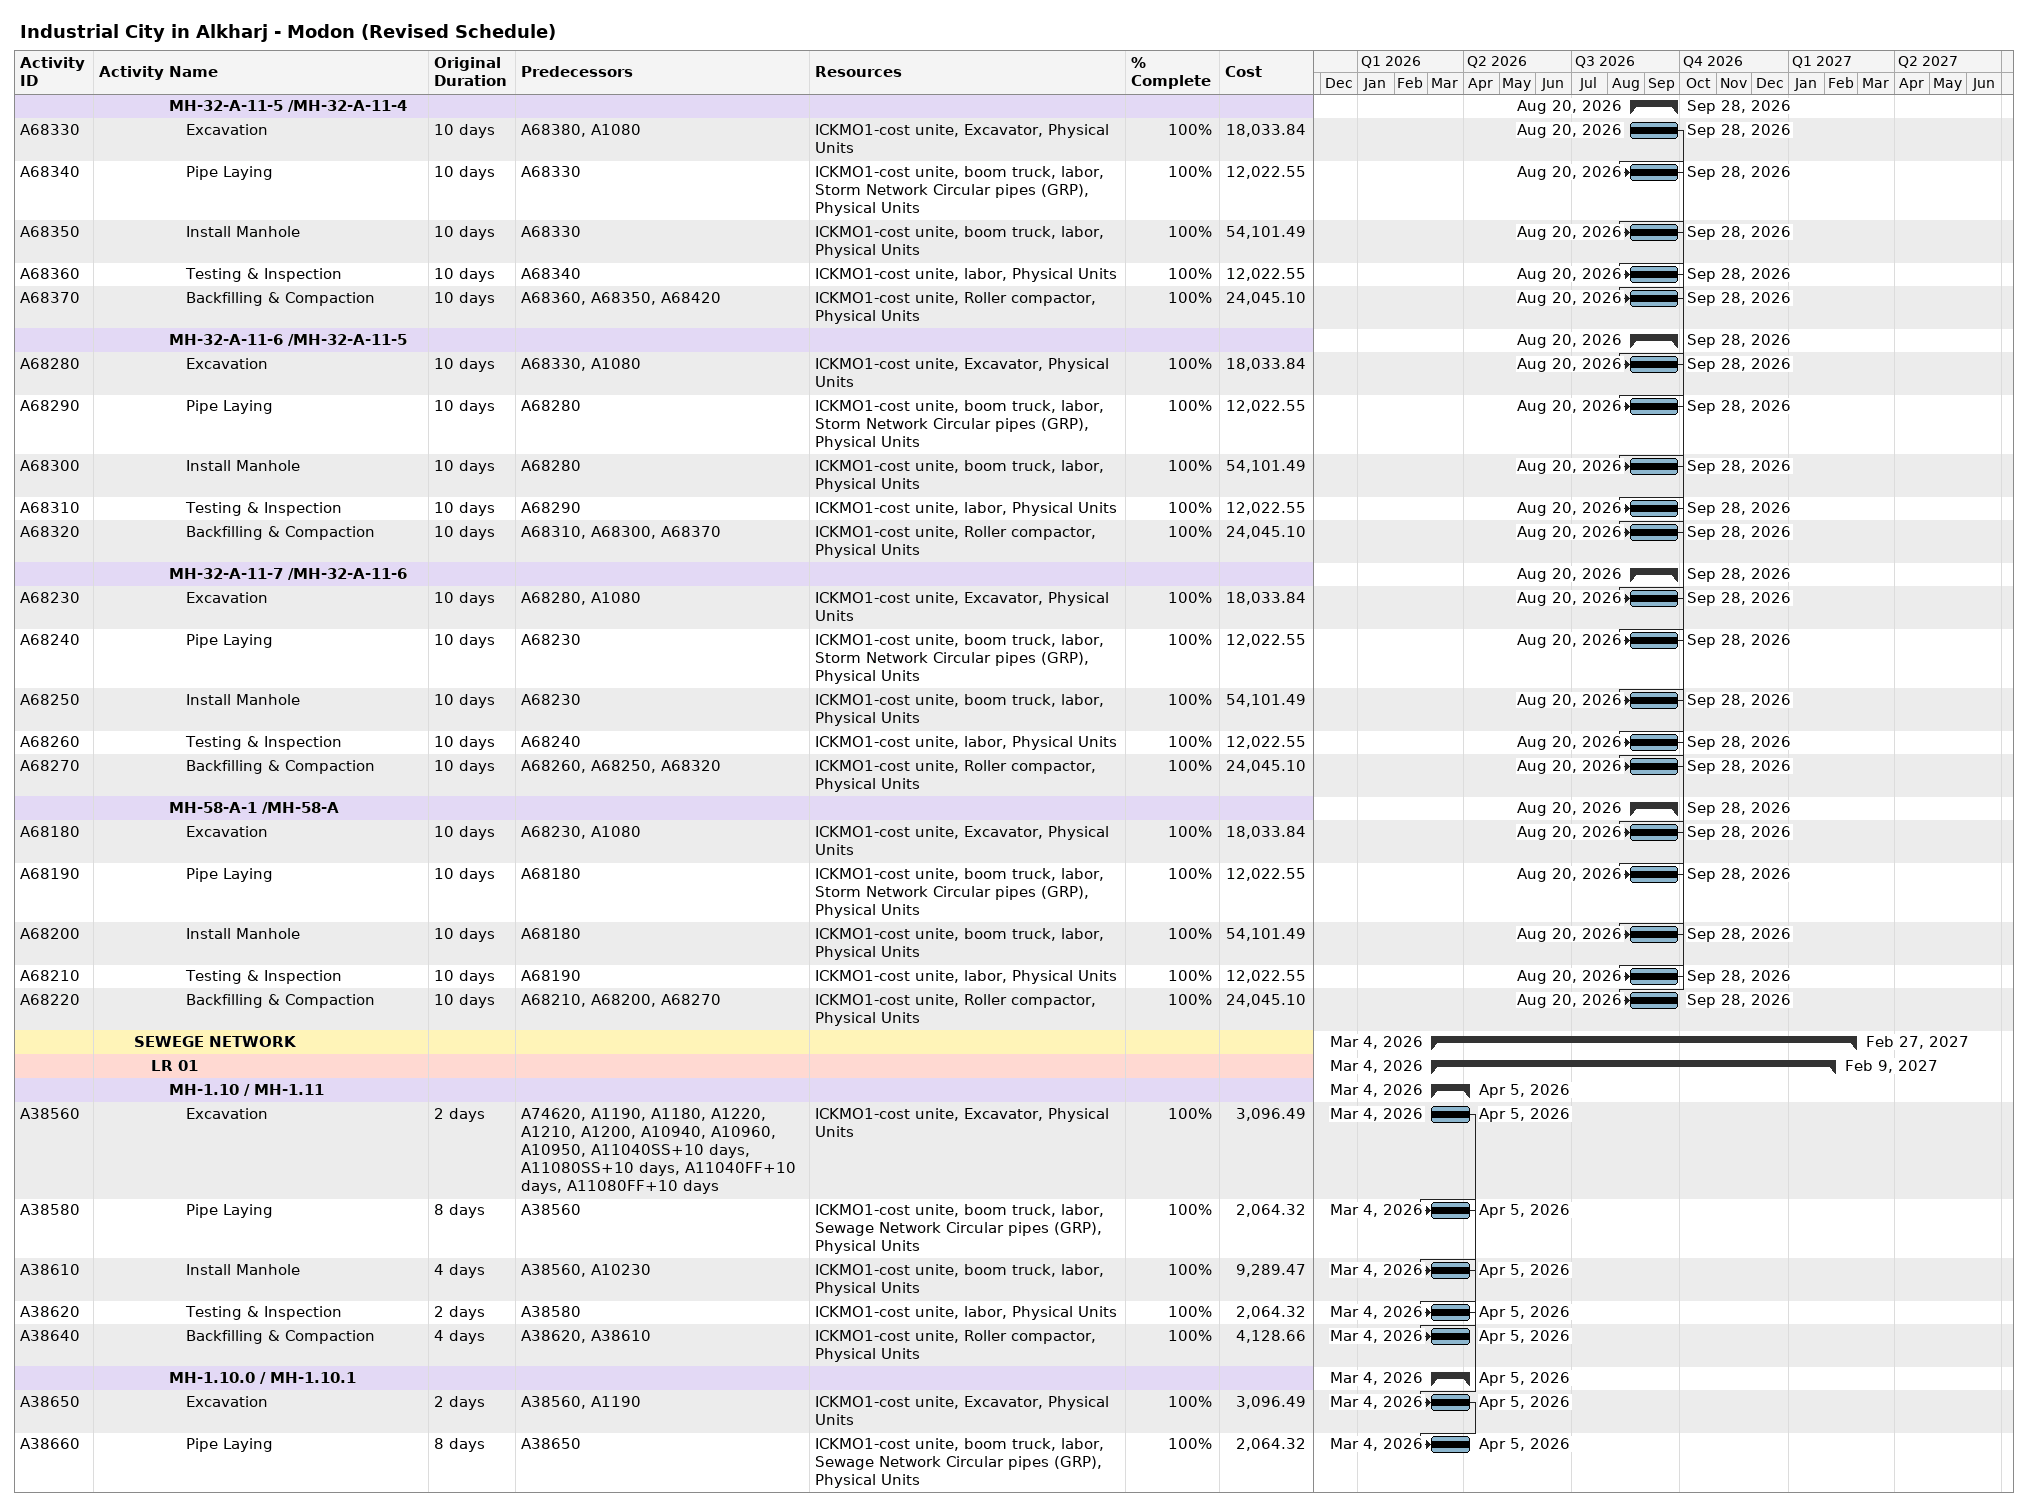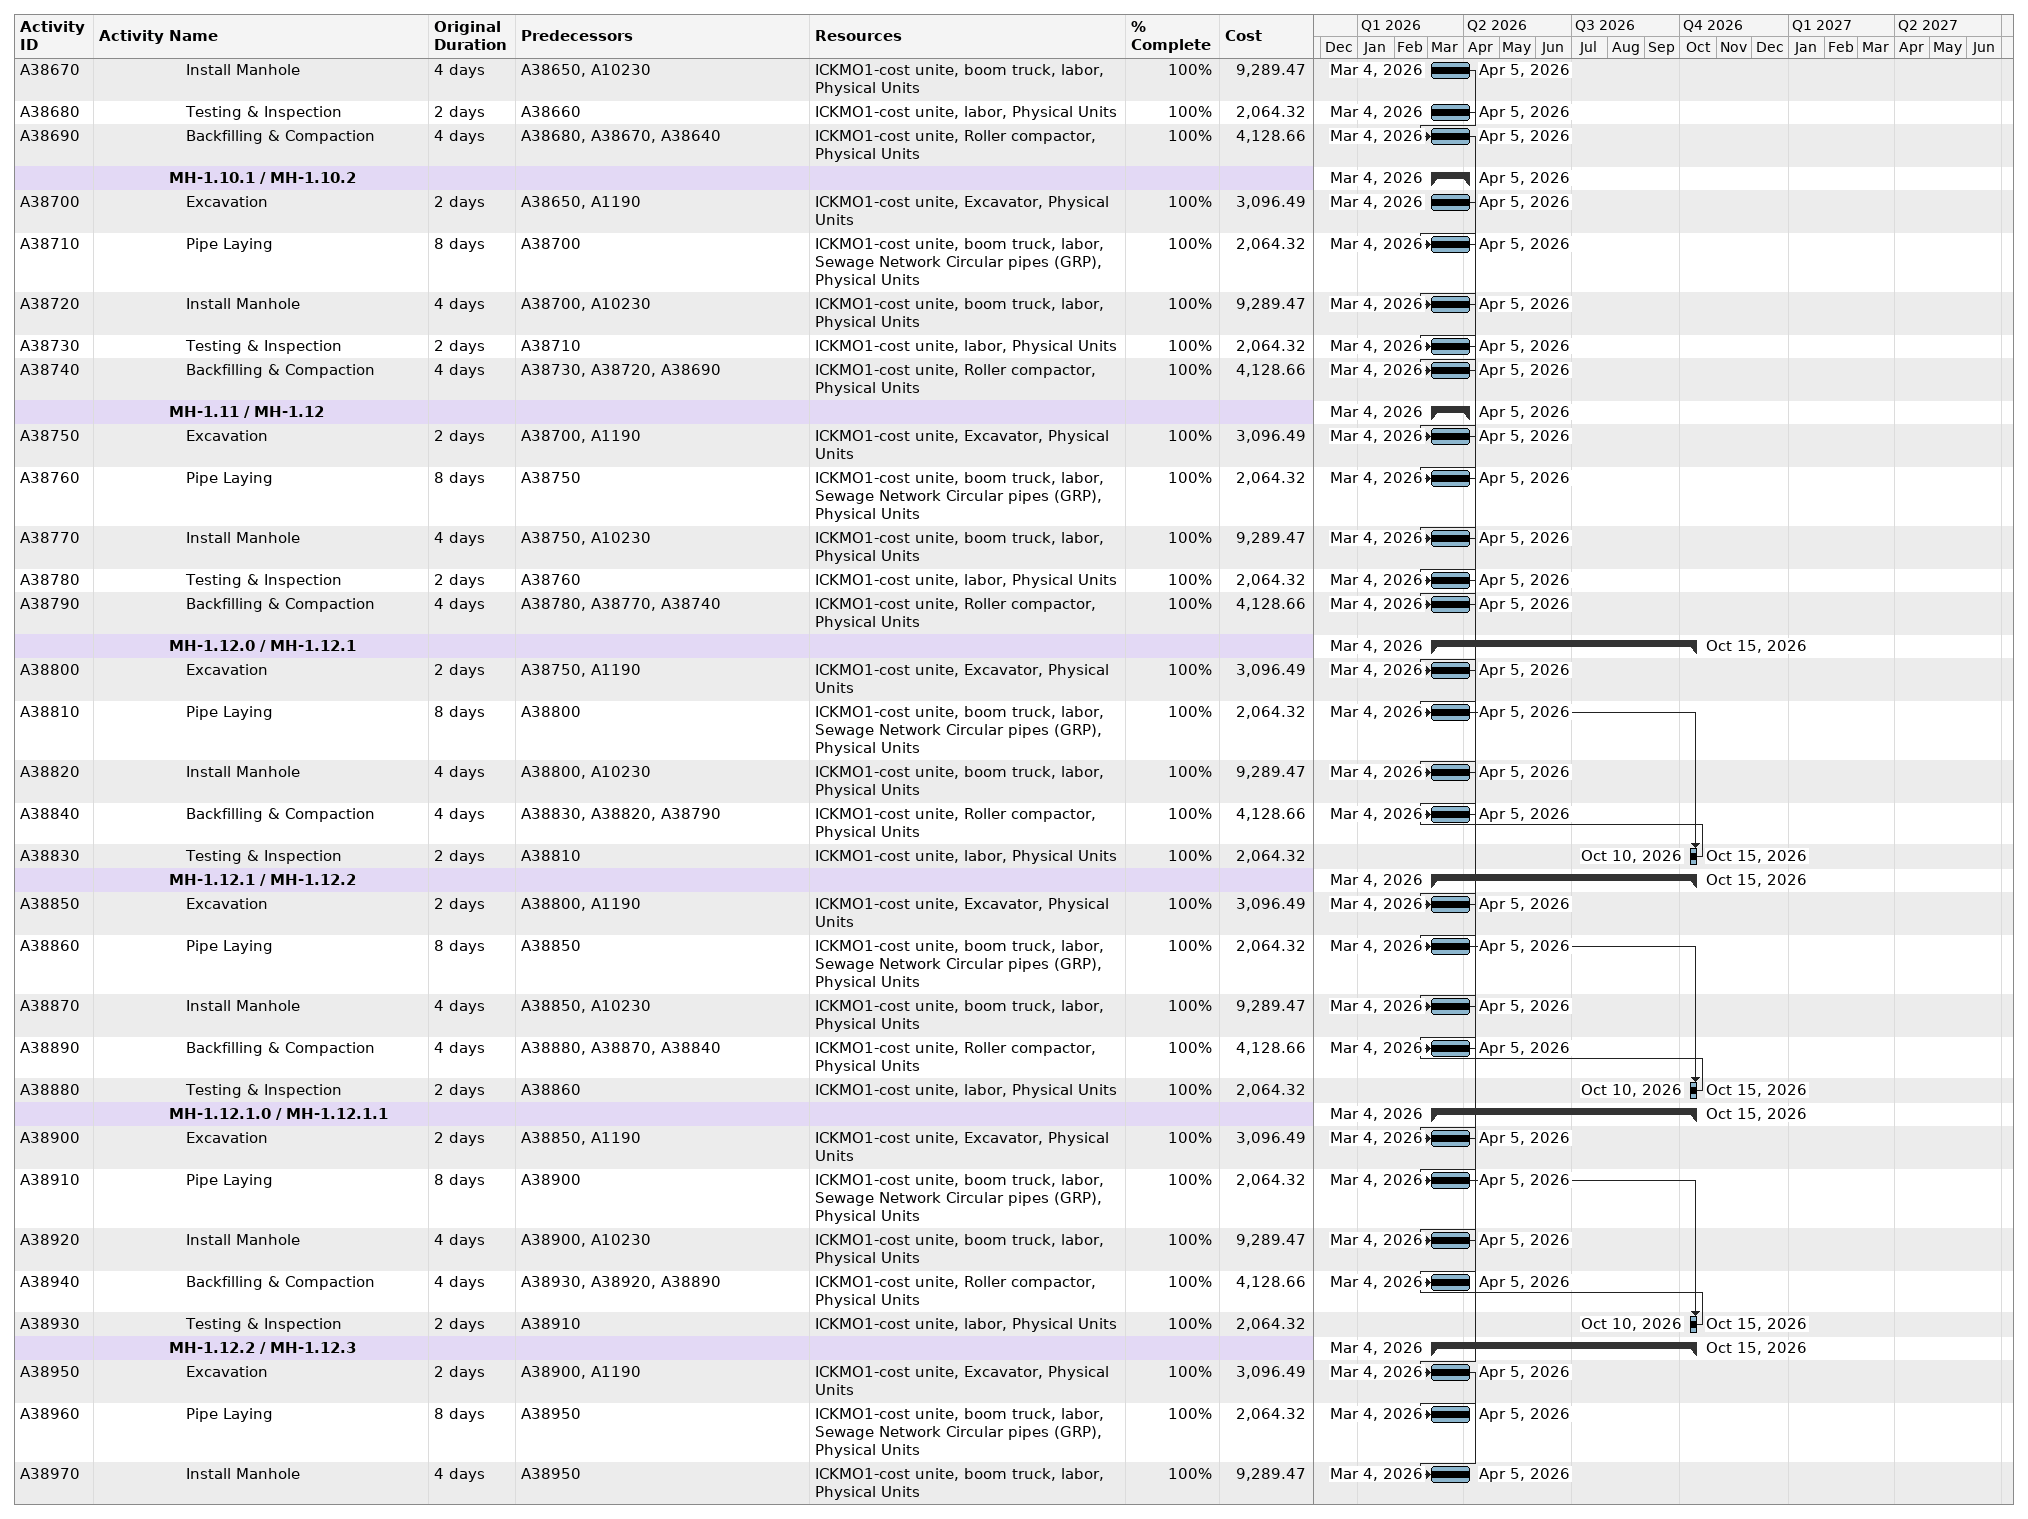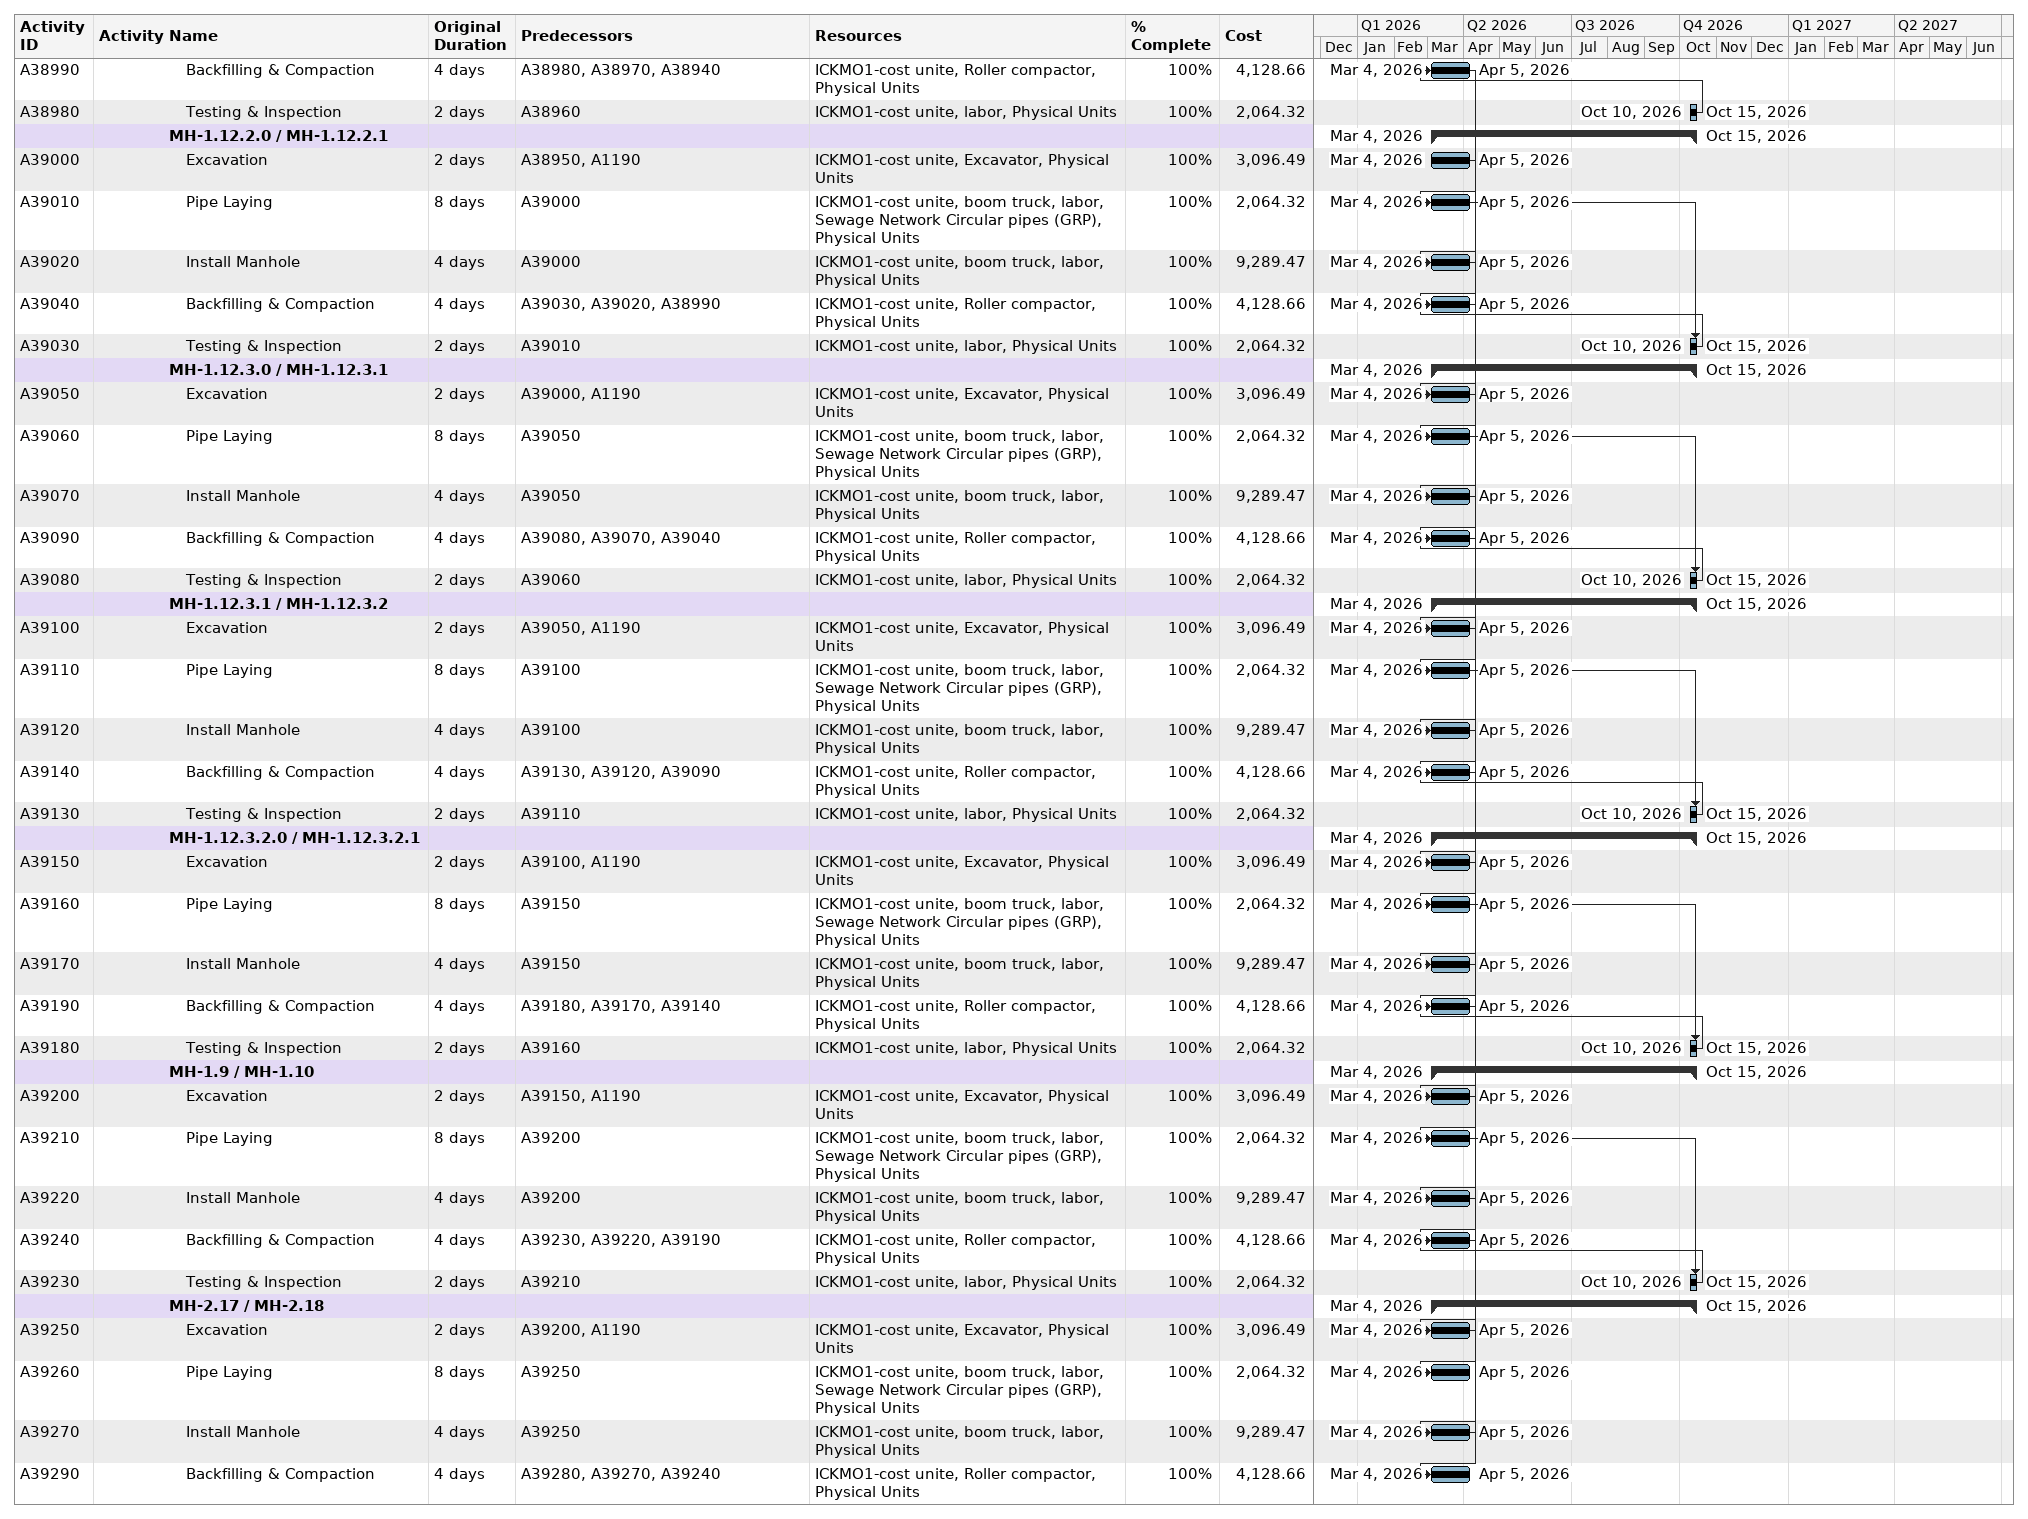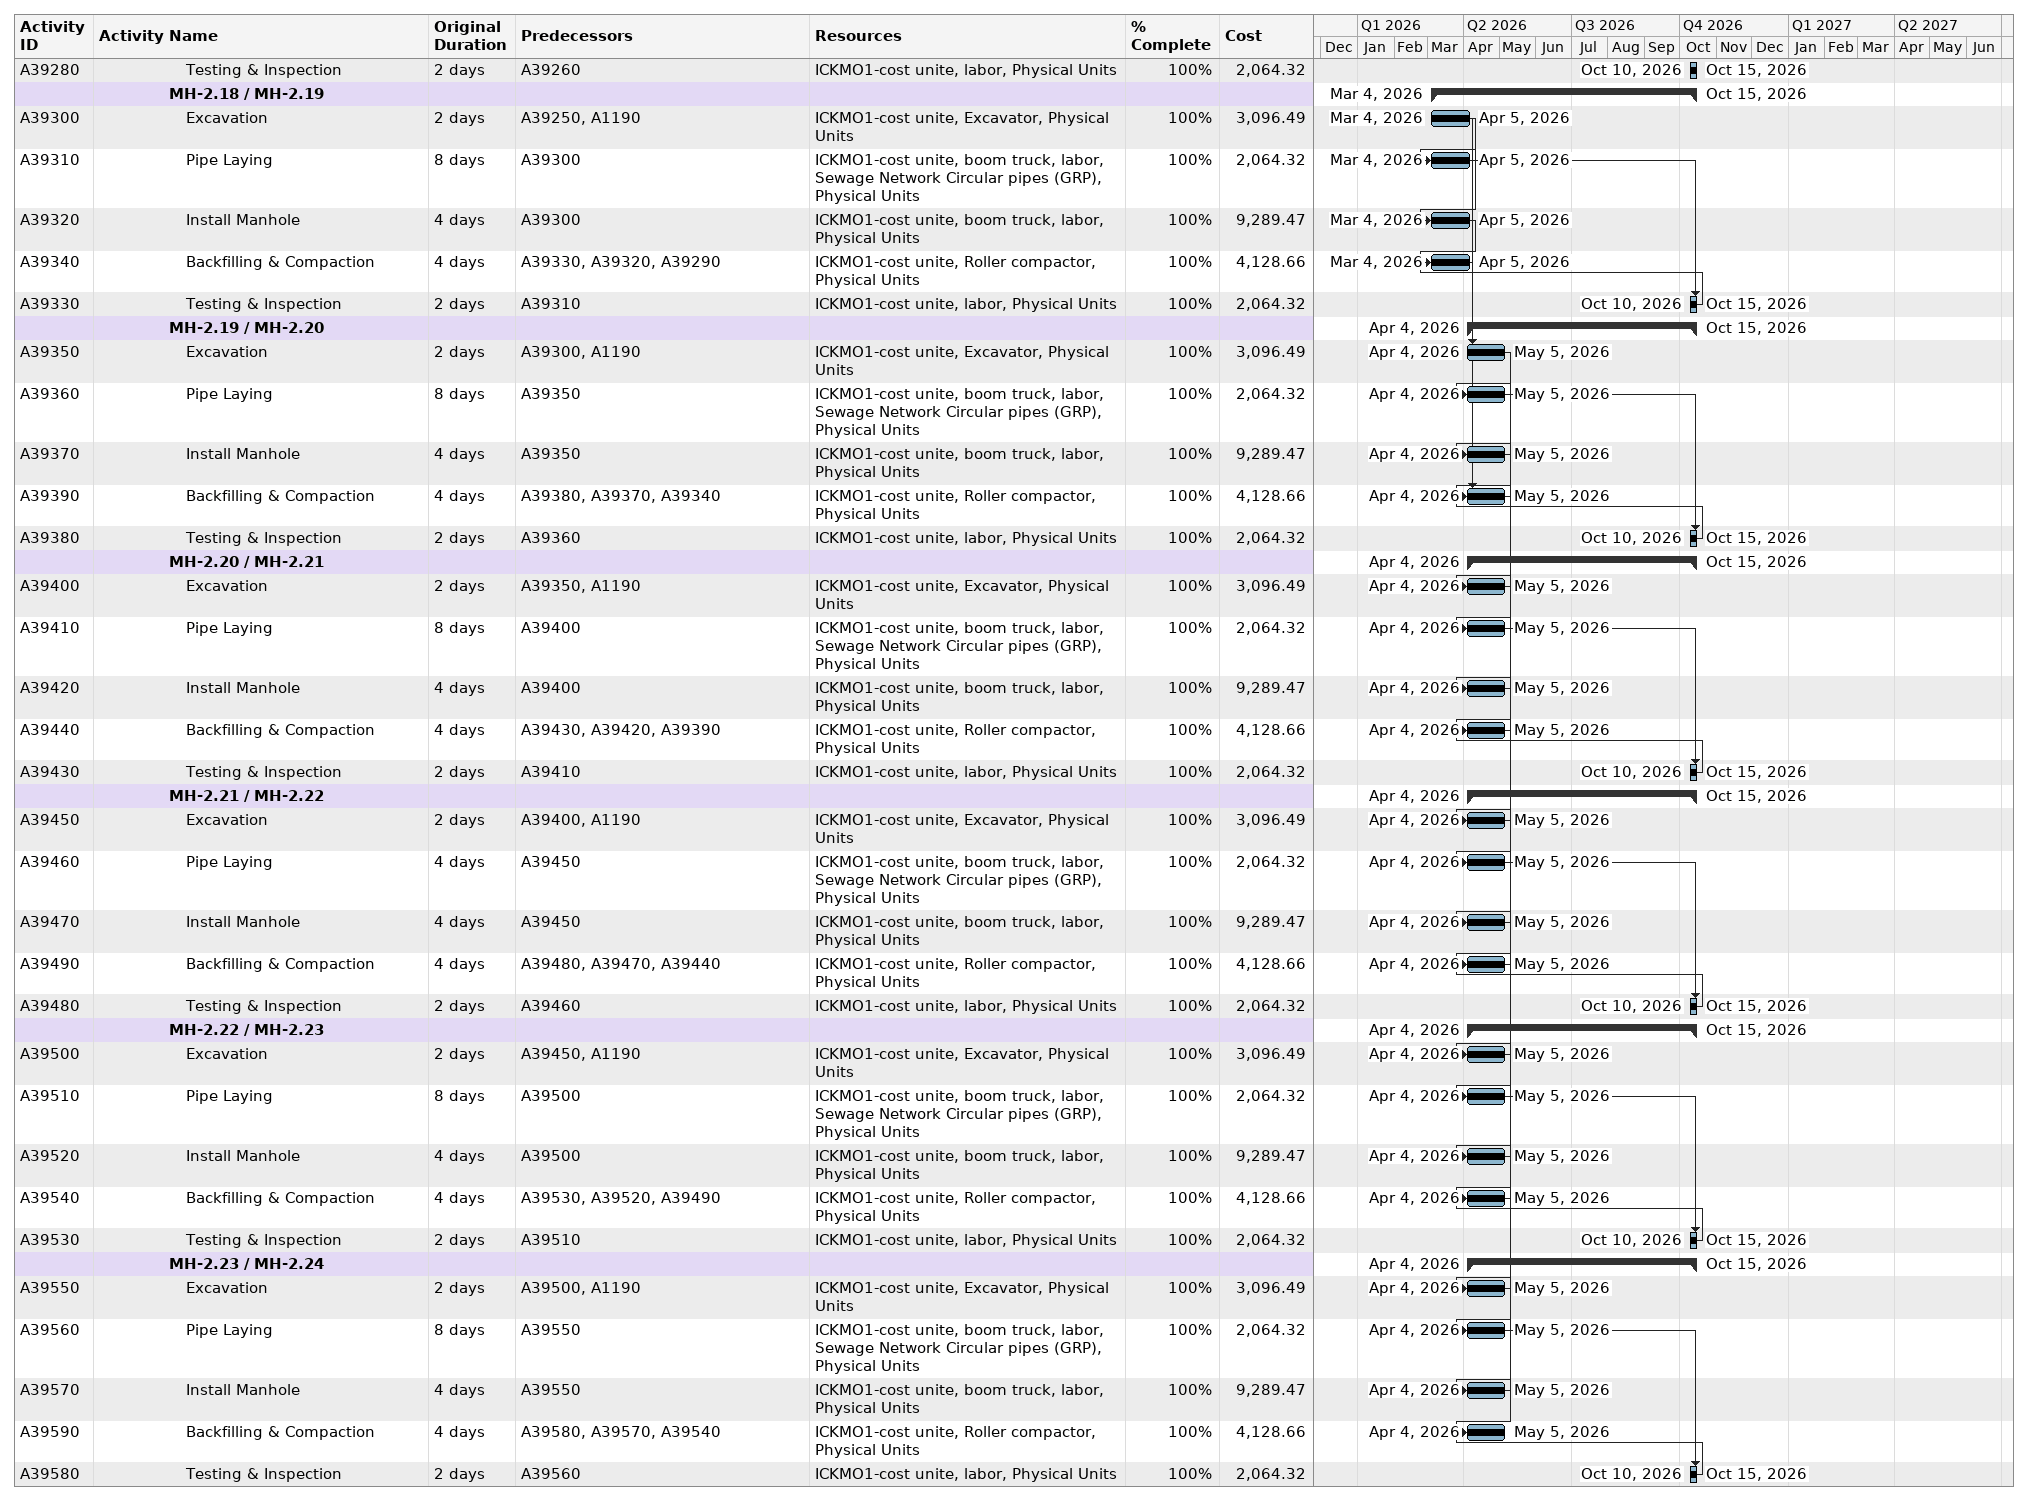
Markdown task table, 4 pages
Industrial City in Alkharj - Modon (Revised Schedule)

| ID | Level | Task | Original duration | Start | Finish | Predecessors | Resources | % complete | Cost |
|---|---|---|---|---|---|---|---|---|---|
|  | 5 | **MH-32-A-11-5 /MH-32-A-11-4** |  | 2026-08-20 | 2026-09-28 |  |  |  |  |
| A68330 | 6 | Excavation | 10d | 2026-08-20 | 2026-09-28 | A68380, A1080 | ICKMO1-cost unite, Excavator, Physical Units | 100 | 18033.84 |
| A68340 | 6 | Pipe Laying | 10d | 2026-08-20 | 2026-09-28 | A68330 | ICKMO1-cost unite, boom truck, labor, Storm Network Circular pipes (GRP), Physical Units | 100 | 12022.55 |
| A68350 | 6 | Install Manhole | 10d | 2026-08-20 | 2026-09-28 | A68330 | ICKMO1-cost unite, boom truck, labor, Physical Units | 100 | 54101.49 |
| A68360 | 6 | Testing & Inspection | 10d | 2026-08-20 | 2026-09-28 | A68340 | ICKMO1-cost unite, labor, Physical Units | 100 | 12022.55 |
| A68370 | 6 | Backfilling & Compaction | 10d | 2026-08-20 | 2026-09-28 | A68360, A68350, A68420 | ICKMO1-cost unite, Roller compactor, Physical Units | 100 | 24045.10 |
|  | 5 | **MH-32-A-11-6 /MH-32-A-11-5** |  | 2026-08-20 | 2026-09-28 |  |  |  |  |
| A68280 | 6 | Excavation | 10d | 2026-08-20 | 2026-09-28 | A68330, A1080 | ICKMO1-cost unite, Excavator, Physical Units | 100 | 18033.84 |
| A68290 | 6 | Pipe Laying | 10d | 2026-08-20 | 2026-09-28 | A68280 | ICKMO1-cost unite, boom truck, labor, Storm Network Circular pipes (GRP), Physical Units | 100 | 12022.55 |
| A68300 | 6 | Install Manhole | 10d | 2026-08-20 | 2026-09-28 | A68280 | ICKMO1-cost unite, boom truck, labor, Physical Units | 100 | 54101.49 |
| A68310 | 6 | Testing & Inspection | 10d | 2026-08-20 | 2026-09-28 | A68290 | ICKMO1-cost unite, labor, Physical Units | 100 | 12022.55 |
| A68320 | 6 | Backfilling & Compaction | 10d | 2026-08-20 | 2026-09-28 | A68310, A68300, A68370 | ICKMO1-cost unite, Roller compactor, Physical Units | 100 | 24045.10 |
|  | 5 | **MH-32-A-11-7 /MH-32-A-11-6** |  | 2026-08-20 | 2026-09-28 |  |  |  |  |
| A68230 | 6 | Excavation | 10d | 2026-08-20 | 2026-09-28 | A68280, A1080 | ICKMO1-cost unite, Excavator, Physical Units | 100 | 18033.84 |
| A68240 | 6 | Pipe Laying | 10d | 2026-08-20 | 2026-09-28 | A68230 | ICKMO1-cost unite, boom truck, labor, Storm Network Circular pipes (GRP), Physical Units | 100 | 12022.55 |
| A68250 | 6 | Install Manhole | 10d | 2026-08-20 | 2026-09-28 | A68230 | ICKMO1-cost unite, boom truck, labor, Physical Units | 100 | 54101.49 |
| A68260 | 6 | Testing & Inspection | 10d | 2026-08-20 | 2026-09-28 | A68240 | ICKMO1-cost unite, labor, Physical Units | 100 | 12022.55 |
| A68270 | 6 | Backfilling & Compaction | 10d | 2026-08-20 | 2026-09-28 | A68260, A68250, A68320 | ICKMO1-cost unite, Roller compactor, Physical Units | 100 | 24045.10 |
|  | 5 | **MH-58-A-1 /MH-58-A** |  | 2026-08-20 | 2026-09-28 |  |  |  |  |
| A68180 | 6 | Excavation | 10d | 2026-08-20 | 2026-09-28 | A68230, A1080 | ICKMO1-cost unite, Excavator, Physical Units | 100 | 18033.84 |
| A68190 | 6 | Pipe Laying | 10d | 2026-08-20 | 2026-09-28 | A68180 | ICKMO1-cost unite, boom truck, labor, Storm Network Circular pipes (GRP), Physical Units | 100 | 12022.55 |
| A68200 | 6 | Install Manhole | 10d | 2026-08-20 | 2026-09-28 | A68180 | ICKMO1-cost unite, boom truck, labor, Physical Units | 100 | 54101.49 |
| A68210 | 6 | Testing & Inspection | 10d | 2026-08-20 | 2026-09-28 | A68190 | ICKMO1-cost unite, labor, Physical Units | 100 | 12022.55 |
| A68220 | 6 | Backfilling & Compaction | 10d | 2026-08-20 | 2026-09-28 | A68210, A68200, A68270 | ICKMO1-cost unite, Roller compactor, Physical Units | 100 | 24045.10 |
|  | 3 | **SEWEGE NETWORK** |  | 2026-03-04 | 2027-02-27 |  |  |  |  |
|  | 4 | **LR 01** |  | 2026-03-04 | 2027-02-09 |  |  |  |  |
|  | 5 | **MH-1.10 / MH-1.11** |  | 2026-03-04 | 2026-04-05 |  |  |  |  |
| A38560 | 6 | Excavation | 2d | 2026-03-04 | 2026-04-05 | A74620, A1190, A1180, A1220, A1210, A1200, A10940, A10960, A10950, A11040SS+10d, A11080SS+10d, A11040FF+10d, A11080FF+10d | ICKMO1-cost unite, Excavator, Physical Units | 100 | 3096.49 |
| A38580 | 6 | Pipe Laying | 8d | 2026-03-04 | 2026-04-05 | A38560 | ICKMO1-cost unite, boom truck, labor, Sewage Network Circular pipes (GRP), Physical Units | 100 | 2064.32 |
| A38610 | 6 | Install Manhole | 4d | 2026-03-04 | 2026-04-05 | A38560, A10230 | ICKMO1-cost unite, boom truck, labor, Physical Units | 100 | 9289.47 |
| A38620 | 6 | Testing & Inspection | 2d | 2026-03-04 | 2026-04-05 | A38580 | ICKMO1-cost unite, labor, Physical Units | 100 | 2064.32 |
| A38640 | 6 | Backfilling & Compaction | 4d | 2026-03-04 | 2026-04-05 | A38620, A38610 | ICKMO1-cost unite, Roller compactor, Physical Units | 100 | 4128.66 |
|  | 5 | **MH-1.10.0 / MH-1.10.1** |  | 2026-03-04 | 2026-04-05 |  |  |  |  |
| A38650 | 6 | Excavation | 2d | 2026-03-04 | 2026-04-05 | A38560, A1190 | ICKMO1-cost unite, Excavator, Physical Units | 100 | 3096.49 |
| A38660 | 6 | Pipe Laying | 8d | 2026-03-04 | 2026-04-05 | A38650 | ICKMO1-cost unite, boom truck, labor, Sewage Network Circular pipes (GRP), Physical Units | 100 | 2064.32 |
| A38670 | 6 | Install Manhole | 4d | 2026-03-04 | 2026-04-05 | A38650, A10230 | ICKMO1-cost unite, boom truck, labor, Physical Units | 100 | 9289.47 |
| A38680 | 6 | Testing & Inspection | 2d | 2026-03-04 | 2026-04-05 | A38660 | ICKMO1-cost unite, labor, Physical Units | 100 | 2064.32 |
| A38690 | 6 | Backfilling & Compaction | 4d | 2026-03-04 | 2026-04-05 | A38680, A38670, A38640 | ICKMO1-cost unite, Roller compactor, Physical Units | 100 | 4128.66 |
|  | 5 | **MH-1.10.1 / MH-1.10.2** |  | 2026-03-04 | 2026-04-05 |  |  |  |  |
| A38700 | 6 | Excavation | 2d | 2026-03-04 | 2026-04-05 | A38650, A1190 | ICKMO1-cost unite, Excavator, Physical Units | 100 | 3096.49 |
| A38710 | 6 | Pipe Laying | 8d | 2026-03-04 | 2026-04-05 | A38700 | ICKMO1-cost unite, boom truck, labor, Sewage Network Circular pipes (GRP), Physical Units | 100 | 2064.32 |
| A38720 | 6 | Install Manhole | 4d | 2026-03-04 | 2026-04-05 | A38700, A10230 | ICKMO1-cost unite, boom truck, labor, Physical Units | 100 | 9289.47 |
| A38730 | 6 | Testing & Inspection | 2d | 2026-03-04 | 2026-04-05 | A38710 | ICKMO1-cost unite, labor, Physical Units | 100 | 2064.32 |
| A38740 | 6 | Backfilling & Compaction | 4d | 2026-03-04 | 2026-04-05 | A38730, A38720, A38690 | ICKMO1-cost unite, Roller compactor, Physical Units | 100 | 4128.66 |
|  | 5 | **MH-1.11 / MH-1.12** |  | 2026-03-04 | 2026-04-05 |  |  |  |  |
| A38750 | 6 | Excavation | 2d | 2026-03-04 | 2026-04-05 | A38700, A1190 | ICKMO1-cost unite, Excavator, Physical Units | 100 | 3096.49 |
| A38760 | 6 | Pipe Laying | 8d | 2026-03-04 | 2026-04-05 | A38750 | ICKMO1-cost unite, boom truck, labor, Sewage Network Circular pipes (GRP), Physical Units | 100 | 2064.32 |
| A38770 | 6 | Install Manhole | 4d | 2026-03-04 | 2026-04-05 | A38750, A10230 | ICKMO1-cost unite, boom truck, labor, Physical Units | 100 | 9289.47 |
| A38780 | 6 | Testing & Inspection | 2d | 2026-03-04 | 2026-04-05 | A38760 | ICKMO1-cost unite, labor, Physical Units | 100 | 2064.32 |
| A38790 | 6 | Backfilling & Compaction | 4d | 2026-03-04 | 2026-04-05 | A38780, A38770, A38740 | ICKMO1-cost unite, Roller compactor, Physical Units | 100 | 4128.66 |
|  | 5 | **MH-1.12.0 / MH-1.12.1** |  | 2026-03-04 | 2026-10-15 |  |  |  |  |
| A38800 | 6 | Excavation | 2d | 2026-03-04 | 2026-04-05 | A38750, A1190 | ICKMO1-cost unite, Excavator, Physical Units | 100 | 3096.49 |
| A38810 | 6 | Pipe Laying | 8d | 2026-03-04 | 2026-04-05 | A38800 | ICKMO1-cost unite, boom truck, labor, Sewage Network Circular pipes (GRP), Physical Units | 100 | 2064.32 |
| A38820 | 6 | Install Manhole | 4d | 2026-03-04 | 2026-04-05 | A38800, A10230 | ICKMO1-cost unite, boom truck, labor, Physical Units | 100 | 9289.47 |
| A38840 | 6 | Backfilling & Compaction | 4d | 2026-03-04 | 2026-04-05 | A38830, A38820, A38790 | ICKMO1-cost unite, Roller compactor, Physical Units | 100 | 4128.66 |
| A38830 | 6 | Testing & Inspection | 2d | 2026-10-10 | 2026-10-15 | A38810 | ICKMO1-cost unite, labor, Physical Units | 100 | 2064.32 |
|  | 5 | **MH-1.12.1 / MH-1.12.2** |  | 2026-03-04 | 2026-10-15 |  |  |  |  |
| A38850 | 6 | Excavation | 2d | 2026-03-04 | 2026-04-05 | A38800, A1190 | ICKMO1-cost unite, Excavator, Physical Units | 100 | 3096.49 |
| A38860 | 6 | Pipe Laying | 8d | 2026-03-04 | 2026-04-05 | A38850 | ICKMO1-cost unite, boom truck, labor, Sewage Network Circular pipes (GRP), Physical Units | 100 | 2064.32 |
| A38870 | 6 | Install Manhole | 4d | 2026-03-04 | 2026-04-05 | A38850, A10230 | ICKMO1-cost unite, boom truck, labor, Physical Units | 100 | 9289.47 |
| A38890 | 6 | Backfilling & Compaction | 4d | 2026-03-04 | 2026-04-05 | A38880, A38870, A38840 | ICKMO1-cost unite, Roller compactor, Physical Units | 100 | 4128.66 |
| A38880 | 6 | Testing & Inspection | 2d | 2026-10-10 | 2026-10-15 | A38860 | ICKMO1-cost unite, labor, Physical Units | 100 | 2064.32 |
|  | 5 | **MH-1.12.1.0 / MH-1.12.1.1** |  | 2026-03-04 | 2026-10-15 |  |  |  |  |
| A38900 | 6 | Excavation | 2d | 2026-03-04 | 2026-04-05 | A38850, A1190 | ICKMO1-cost unite, Excavator, Physical Units | 100 | 3096.49 |
| A38910 | 6 | Pipe Laying | 8d | 2026-03-04 | 2026-04-05 | A38900 | ICKMO1-cost unite, boom truck, labor, Sewage Network Circular pipes (GRP), Physical Units | 100 | 2064.32 |
| A38920 | 6 | Install Manhole | 4d | 2026-03-04 | 2026-04-05 | A38900, A10230 | ICKMO1-cost unite, boom truck, labor, Physical Units | 100 | 9289.47 |
| A38940 | 6 | Backfilling & Compaction | 4d | 2026-03-04 | 2026-04-05 | A38930, A38920, A38890 | ICKMO1-cost unite, Roller compactor, Physical Units | 100 | 4128.66 |
| A38930 | 6 | Testing & Inspection | 2d | 2026-10-10 | 2026-10-15 | A38910 | ICKMO1-cost unite, labor, Physical Units | 100 | 2064.32 |
|  | 5 | **MH-1.12.2 / MH-1.12.3** |  | 2026-03-04 | 2026-10-15 |  |  |  |  |
| A38950 | 6 | Excavation | 2d | 2026-03-04 | 2026-04-05 | A38900, A1190 | ICKMO1-cost unite, Excavator, Physical Units | 100 | 3096.49 |
| A38960 | 6 | Pipe Laying | 8d | 2026-03-04 | 2026-04-05 | A38950 | ICKMO1-cost unite, boom truck, labor, Sewage Network Circular pipes (GRP), Physical Units | 100 | 2064.32 |
| A38970 | 6 | Install Manhole | 4d | 2026-03-04 | 2026-04-05 | A38950 | ICKMO1-cost unite, boom truck, labor, Physical Units | 100 | 9289.47 |
| A38990 | 6 | Backfilling & Compaction | 4d | 2026-03-04 | 2026-04-05 | A38980, A38970, A38940 | ICKMO1-cost unite, Roller compactor, Physical Units | 100 | 4128.66 |
| A38980 | 6 | Testing & Inspection | 2d | 2026-10-10 | 2026-10-15 | A38960 | ICKMO1-cost unite, labor, Physical Units | 100 | 2064.32 |
|  | 5 | **MH-1.12.2.0 / MH-1.12.2.1** |  | 2026-03-04 | 2026-10-15 |  |  |  |  |
| A39000 | 6 | Excavation | 2d | 2026-03-04 | 2026-04-05 | A38950, A1190 | ICKMO1-cost unite, Excavator, Physical Units | 100 | 3096.49 |
| A39010 | 6 | Pipe Laying | 8d | 2026-03-04 | 2026-04-05 | A39000 | ICKMO1-cost unite, boom truck, labor, Sewage Network Circular pipes (GRP), Physical Units | 100 | 2064.32 |
| A39020 | 6 | Install Manhole | 4d | 2026-03-04 | 2026-04-05 | A39000 | ICKMO1-cost unite, boom truck, labor, Physical Units | 100 | 9289.47 |
| A39040 | 6 | Backfilling & Compaction | 4d | 2026-03-04 | 2026-04-05 | A39030, A39020, A38990 | ICKMO1-cost unite, Roller compactor, Physical Units | 100 | 4128.66 |
| A39030 | 6 | Testing & Inspection | 2d | 2026-10-10 | 2026-10-15 | A39010 | ICKMO1-cost unite, labor, Physical Units | 100 | 2064.32 |
|  | 5 | **MH-1.12.3.0 / MH-1.12.3.1** |  | 2026-03-04 | 2026-10-15 |  |  |  |  |
| A39050 | 6 | Excavation | 2d | 2026-03-04 | 2026-04-05 | A39000, A1190 | ICKMO1-cost unite, Excavator, Physical Units | 100 | 3096.49 |
| A39060 | 6 | Pipe Laying | 8d | 2026-03-04 | 2026-04-05 | A39050 | ICKMO1-cost unite, boom truck, labor, Sewage Network Circular pipes (GRP), Physical Units | 100 | 2064.32 |
| A39070 | 6 | Install Manhole | 4d | 2026-03-04 | 2026-04-05 | A39050 | ICKMO1-cost unite, boom truck, labor, Physical Units | 100 | 9289.47 |
| A39090 | 6 | Backfilling & Compaction | 4d | 2026-03-04 | 2026-04-05 | A39080, A39070, A39040 | ICKMO1-cost unite, Roller compactor, Physical Units | 100 | 4128.66 |
| A39080 | 6 | Testing & Inspection | 2d | 2026-10-10 | 2026-10-15 | A39060 | ICKMO1-cost unite, labor, Physical Units | 100 | 2064.32 |
|  | 5 | **MH-1.12.3.1 / MH-1.12.3.2** |  | 2026-03-04 | 2026-10-15 |  |  |  |  |
| A39100 | 6 | Excavation | 2d | 2026-03-04 | 2026-04-05 | A39050, A1190 | ICKMO1-cost unite, Excavator, Physical Units | 100 | 3096.49 |
| A39110 | 6 | Pipe Laying | 8d | 2026-03-04 | 2026-04-05 | A39100 | ICKMO1-cost unite, boom truck, labor, Sewage Network Circular pipes (GRP), Physical Units | 100 | 2064.32 |
| A39120 | 6 | Install Manhole | 4d | 2026-03-04 | 2026-04-05 | A39100 | ICKMO1-cost unite, boom truck, labor, Physical Units | 100 | 9289.47 |
| A39140 | 6 | Backfilling & Compaction | 4d | 2026-03-04 | 2026-04-05 | A39130, A39120, A39090 | ICKMO1-cost unite, Roller compactor, Physical Units | 100 | 4128.66 |
| A39130 | 6 | Testing & Inspection | 2d | 2026-10-10 | 2026-10-15 | A39110 | ICKMO1-cost unite, labor, Physical Units | 100 | 2064.32 |
|  | 5 | **MH-1.12.3.2.0 / MH-1.12.3.2.1** |  | 2026-03-04 | 2026-10-15 |  |  |  |  |
| A39150 | 6 | Excavation | 2d | 2026-03-04 | 2026-04-05 | A39100, A1190 | ICKMO1-cost unite, Excavator, Physical Units | 100 | 3096.49 |
| A39160 | 6 | Pipe Laying | 8d | 2026-03-04 | 2026-04-05 | A39150 | ICKMO1-cost unite, boom truck, labor, Sewage Network Circular pipes (GRP), Physical Units | 100 | 2064.32 |
| A39170 | 6 | Install Manhole | 4d | 2026-03-04 | 2026-04-05 | A39150 | ICKMO1-cost unite, boom truck, labor, Physical Units | 100 | 9289.47 |
| A39190 | 6 | Backfilling & Compaction | 4d | 2026-03-04 | 2026-04-05 | A39180, A39170, A39140 | ICKMO1-cost unite, Roller compactor, Physical Units | 100 | 4128.66 |
| A39180 | 6 | Testing & Inspection | 2d | 2026-10-10 | 2026-10-15 | A39160 | ICKMO1-cost unite, labor, Physical Units | 100 | 2064.32 |
|  | 5 | **MH-1.9 / MH-1.10** |  | 2026-03-04 | 2026-10-15 |  |  |  |  |
| A39200 | 6 | Excavation | 2d | 2026-03-04 | 2026-04-05 | A39150, A1190 | ICKMO1-cost unite, Excavator, Physical Units | 100 | 3096.49 |
| A39210 | 6 | Pipe Laying | 8d | 2026-03-04 | 2026-04-05 | A39200 | ICKMO1-cost unite, boom truck, labor, Sewage Network Circular pipes (GRP), Physical Units | 100 | 2064.32 |
| A39220 | 6 | Install Manhole | 4d | 2026-03-04 | 2026-04-05 | A39200 | ICKMO1-cost unite, boom truck, labor, Physical Units | 100 | 9289.47 |
| A39240 | 6 | Backfilling & Compaction | 4d | 2026-03-04 | 2026-04-05 | A39230, A39220, A39190 | ICKMO1-cost unite, Roller compactor, Physical Units | 100 | 4128.66 |
| A39230 | 6 | Testing & Inspection | 2d | 2026-10-10 | 2026-10-15 | A39210 | ICKMO1-cost unite, labor, Physical Units | 100 | 2064.32 |
|  | 5 | **MH-2.17 / MH-2.18** |  | 2026-03-04 | 2026-10-15 |  |  |  |  |
| A39250 | 6 | Excavation | 2d | 2026-03-04 | 2026-04-05 | A39200, A1190 | ICKMO1-cost unite, Excavator, Physical Units | 100 | 3096.49 |
| A39260 | 6 | Pipe Laying | 8d | 2026-03-04 | 2026-04-05 | A39250 | ICKMO1-cost unite, boom truck, labor, Sewage Network Circular pipes (GRP), Physical Units | 100 | 2064.32 |
| A39270 | 6 | Install Manhole | 4d | 2026-03-04 | 2026-04-05 | A39250 | ICKMO1-cost unite, boom truck, labor, Physical Units | 100 | 9289.47 |
| A39290 | 6 | Backfilling & Compaction | 4d | 2026-03-04 | 2026-04-05 | A39280, A39270, A39240 | ICKMO1-cost unite, Roller compactor, Physical Units | 100 | 4128.66 |
| A39280 | 6 | Testing & Inspection | 2d | 2026-10-10 | 2026-10-15 | A39260 | ICKMO1-cost unite, labor, Physical Units | 100 | 2064.32 |
|  | 5 | **MH-2.18 / MH-2.19** |  | 2026-03-04 | 2026-10-15 |  |  |  |  |
| A39300 | 6 | Excavation | 2d | 2026-03-04 | 2026-04-05 | A39250, A1190 | ICKMO1-cost unite, Excavator, Physical Units | 100 | 3096.49 |
| A39310 | 6 | Pipe Laying | 8d | 2026-03-04 | 2026-04-05 | A39300 | ICKMO1-cost unite, boom truck, labor, Sewage Network Circular pipes (GRP), Physical Units | 100 | 2064.32 |
| A39320 | 6 | Install Manhole | 4d | 2026-03-04 | 2026-04-05 | A39300 | ICKMO1-cost unite, boom truck, labor, Physical Units | 100 | 9289.47 |
| A39340 | 6 | Backfilling & Compaction | 4d | 2026-03-04 | 2026-04-05 | A39330, A39320, A39290 | ICKMO1-cost unite, Roller compactor, Physical Units | 100 | 4128.66 |
| A39330 | 6 | Testing & Inspection | 2d | 2026-10-10 | 2026-10-15 | A39310 | ICKMO1-cost unite, labor, Physical Units | 100 | 2064.32 |
|  | 5 | **MH-2.19 / MH-2.20** |  | 2026-04-04 | 2026-10-15 |  |  |  |  |
| A39350 | 6 | Excavation | 2d | 2026-04-04 | 2026-05-05 | A39300, A1190 | ICKMO1-cost unite, Excavator, Physical Units | 100 | 3096.49 |
| A39360 | 6 | Pipe Laying | 8d | 2026-04-04 | 2026-05-05 | A39350 | ICKMO1-cost unite, boom truck, labor, Sewage Network Circular pipes (GRP), Physical Units | 100 | 2064.32 |
| A39370 | 6 | Install Manhole | 4d | 2026-04-04 | 2026-05-05 | A39350 | ICKMO1-cost unite, boom truck, labor, Physical Units | 100 | 9289.47 |
| A39390 | 6 | Backfilling & Compaction | 4d | 2026-04-04 | 2026-05-05 | A39380, A39370, A39340 | ICKMO1-cost unite, Roller compactor, Physical Units | 100 | 4128.66 |
| A39380 | 6 | Testing & Inspection | 2d | 2026-10-10 | 2026-10-15 | A39360 | ICKMO1-cost unite, labor, Physical Units | 100 | 2064.32 |
|  | 5 | **MH-2.20 / MH-2.21** |  | 2026-04-04 | 2026-10-15 |  |  |  |  |
| A39400 | 6 | Excavation | 2d | 2026-04-04 | 2026-05-05 | A39350, A1190 | ICKMO1-cost unite, Excavator, Physical Units | 100 | 3096.49 |
| A39410 | 6 | Pipe Laying | 8d | 2026-04-04 | 2026-05-05 | A39400 | ICKMO1-cost unite, boom truck, labor, Sewage Network Circular pipes (GRP), Physical Units | 100 | 2064.32 |
| A39420 | 6 | Install Manhole | 4d | 2026-04-04 | 2026-05-05 | A39400 | ICKMO1-cost unite, boom truck, labor, Physical Units | 100 | 9289.47 |
| A39440 | 6 | Backfilling & Compaction | 4d | 2026-04-04 | 2026-05-05 | A39430, A39420, A39390 | ICKMO1-cost unite, Roller compactor, Physical Units | 100 | 4128.66 |
| A39430 | 6 | Testing & Inspection | 2d | 2026-10-10 | 2026-10-15 | A39410 | ICKMO1-cost unite, labor, Physical Units | 100 | 2064.32 |
|  | 5 | **MH-2.21 / MH-2.22** |  | 2026-04-04 | 2026-10-15 |  |  |  |  |
| A39450 | 6 | Excavation | 2d | 2026-04-04 | 2026-05-05 | A39400, A1190 | ICKMO1-cost unite, Excavator, Physical Units | 100 | 3096.49 |
| A39460 | 6 | Pipe Laying | 4d | 2026-04-04 | 2026-05-05 | A39450 | ICKMO1-cost unite, boom truck, labor, Sewage Network Circular pipes (GRP), Physical Units | 100 | 2064.32 |
| A39470 | 6 | Install Manhole | 4d | 2026-04-04 | 2026-05-05 | A39450 | ICKMO1-cost unite, boom truck, labor, Physical Units | 100 | 9289.47 |
| A39490 | 6 | Backfilling & Compaction | 4d | 2026-04-04 | 2026-05-05 | A39480, A39470, A39440 | ICKMO1-cost unite, Roller compactor, Physical Units | 100 | 4128.66 |
| A39480 | 6 | Testing & Inspection | 2d | 2026-10-10 | 2026-10-15 | A39460 | ICKMO1-cost unite, labor, Physical Units | 100 | 2064.32 |
|  | 5 | **MH-2.22 / MH-2.23** |  | 2026-04-04 | 2026-10-15 |  |  |  |  |
| A39500 | 6 | Excavation | 2d | 2026-04-04 | 2026-05-05 | A39450, A1190 | ICKMO1-cost unite, Excavator, Physical Units | 100 | 3096.49 |
| A39510 | 6 | Pipe Laying | 8d | 2026-04-04 | 2026-05-05 | A39500 | ICKMO1-cost unite, boom truck, labor, Sewage Network Circular pipes (GRP), Physical Units | 100 | 2064.32 |
| A39520 | 6 | Install Manhole | 4d | 2026-04-04 | 2026-05-05 | A39500 | ICKMO1-cost unite, boom truck, labor, Physical Units | 100 | 9289.47 |
| A39540 | 6 | Backfilling & Compaction | 4d | 2026-04-04 | 2026-05-05 | A39530, A39520, A39490 | ICKMO1-cost unite, Roller compactor, Physical Units | 100 | 4128.66 |
| A39530 | 6 | Testing & Inspection | 2d | 2026-10-10 | 2026-10-15 | A39510 | ICKMO1-cost unite, labor, Physical Units | 100 | 2064.32 |
|  | 5 | **MH-2.23 / MH-2.24** |  | 2026-04-04 | 2026-10-15 |  |  |  |  |
| A39550 | 6 | Excavation | 2d | 2026-04-04 | 2026-05-05 | A39500, A1190 | ICKMO1-cost unite, Excavator, Physical Units | 100 | 3096.49 |
| A39560 | 6 | Pipe Laying | 8d | 2026-04-04 | 2026-05-05 | A39550 | ICKMO1-cost unite, boom truck, labor, Sewage Network Circular pipes (GRP), Physical Units | 100 | 2064.32 |
| A39570 | 6 | Install Manhole | 4d | 2026-04-04 | 2026-05-05 | A39550 | ICKMO1-cost unite, boom truck, labor, Physical Units | 100 | 9289.47 |
| A39590 | 6 | Backfilling & Compaction | 4d | 2026-04-04 | 2026-05-05 | A39580, A39570, A39540 | ICKMO1-cost unite, Roller compactor, Physical Units | 100 | 4128.66 |
| A39580 | 6 | Testing & Inspection | 2d | 2026-10-10 | 2026-10-15 | A39560 | ICKMO1-cost unite, labor, Physical Units | 100 | 2064.32 |
